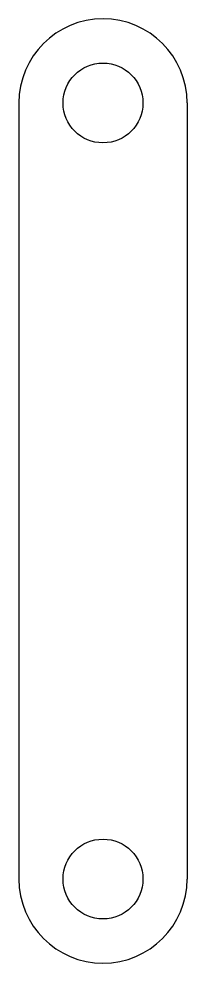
# Model space of a CAD drawing. Extents: x -6.5 to 6.5, y -6.5 to 66.5.
import ezdxf

# ---------------------------------------------------------------- set-up
doc = ezdxf.new("R2010")
doc.units = 0
doc.header["$MEASUREMENT"] = 0
doc.layers.add('VISIBLE', color=7, linetype='CONTINUOUS')

msp = doc.modelspace()

# ---------------------------------------------------------------- linework, layer by layer
at = {"layer": 'VISIBLE'}
for p, q in [((-6.5, 60), (-6.5, 0)), ((6.5, 60), (6.5, 0))]:
    msp.add_line(p, q, dxfattribs=at)
for centre in [(0, 60), (0, 0)]:
    msp.add_circle(centre, 3.085, dxfattribs=at)
for centre, start, end in [((0, 60), 0, 180), ((0, 0), 180, 0)]:
    msp.add_arc(centre, 6.5, start, end, dxfattribs=at)

doc.saveas('drawing.dxf')
